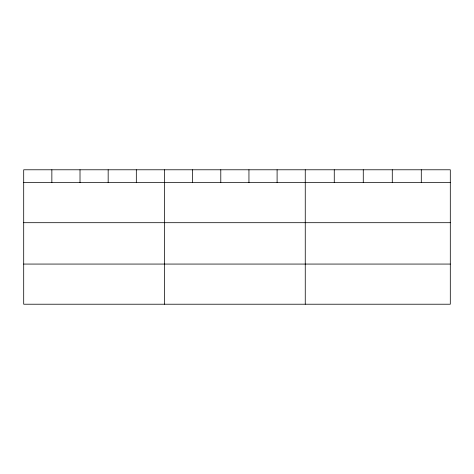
<?xml version="1.0" encoding="UTF-8"?>
<svg xmlns="http://www.w3.org/2000/svg" width="474" height="474" viewBox="0 0 474 474"><rect width="100%" height="100%" fill="white"/><g stroke="black" fill="none" stroke-linecap="round" stroke-linejoin="round"><path stroke-width="0.71" d="M450.3 182.549L450.3 304.219L23.7 304.219L23.7 169.781L450.3 169.781L450.3 182.549L23.7 182.549M23.7 222.697L450.3 222.697M23.7 264.065L450.3 264.065M421.291 169.781L421.291 182.549M392.282 169.781L392.282 182.549M363.274 169.781L363.274 182.549M334.265 169.781L334.265 182.549M305.256 169.781L305.256 304.219M277.1 169.781L277.1 182.549M248.945 169.781L248.945 182.549M220.789 169.781L220.789 182.549M192.634 169.781L192.634 182.549M164.478 169.781L164.478 304.219M136.322 169.781L136.322 182.549M108.167 169.781L108.167 182.549M80.011 169.781L80.011 182.549M51.856 169.781L51.856 182.549"/></g></svg>
